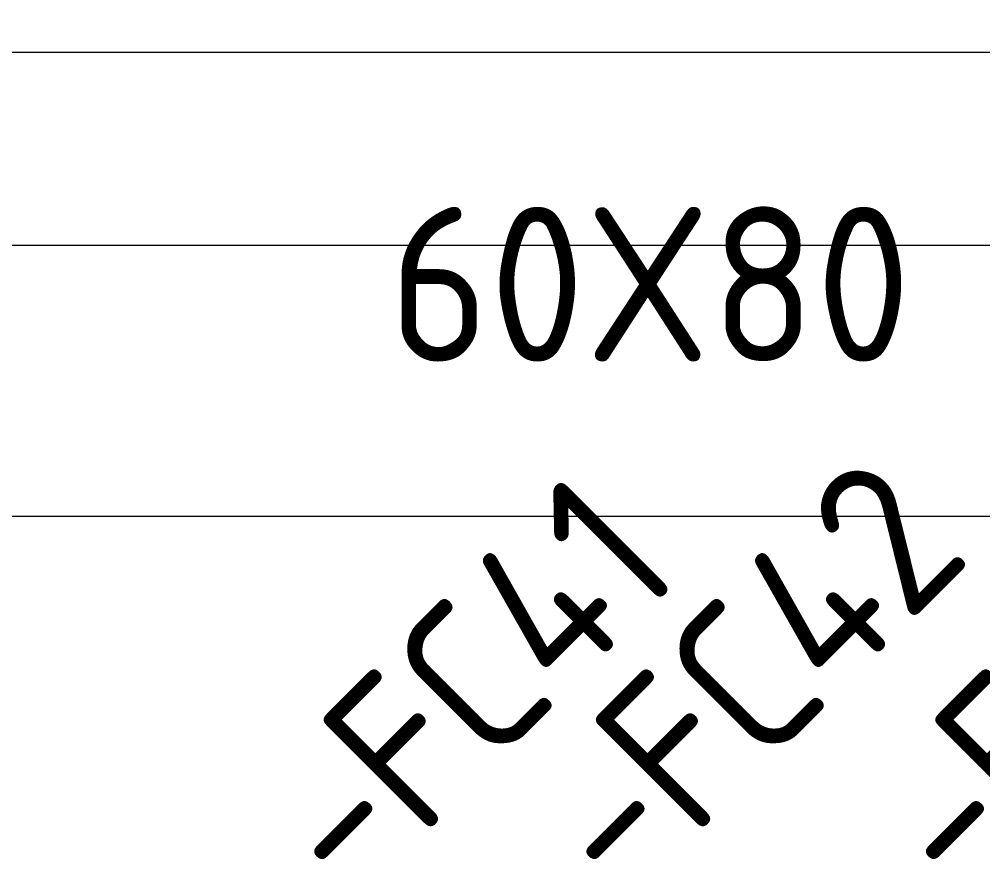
# Model space of a CAD drawing. Header units: millimetres. Extents: x 4134 to 7422, y 1400 to 3585.
# Drawn here: x 4596.2 to 4720.8, y 2646.1 to 2755 of the extents above; entities that cross this region are included whole.
import ezdxf

# ---------------------------------------------------------------- set-up
doc = ezdxf.new("R2010")
doc.units = ezdxf.units.MM
doc.layers.add('002-PI-Kabelska kanalica', color=150, linetype='Continuous')
doc.layers.add('SI-ORMAR-Tekst', color=7, linetype='Continuous', lineweight=5)
doc.styles.add('PI0', font='isocpeur.ttf', dxfattribs={"width": 0.9})

# ---------------------------------------------------------------- blocks, each defined once
blk = doc.blocks.new('*U537')
at = {"layer": '002-PI-Kabelska kanalica', "color": 0, "linetype": 'ByBlock', "lineweight": 0}
for p, q in [((-20, -100), (-20, 515)), ((40, -100), (40, 515))]:
    blk.add_line(p, q, dxfattribs=at)

msp = doc.modelspace()

# ---------------------------------------------------------------- linework, layer by layer
at = {"color": 0, "linetype": 'ByBlock', "lineweight": 0, "ltscale": 0.25}
msp.add_lwpolyline([(4348.214, 2918.218), (5016.288, 2918.218), (5016.288, 2725.778), (4348.213, 2725.778)], close=True, dxfattribs=at)

# ---------------------------------------------------------------- block references
at = {"layer": '002-PI-Kabelska kanalica', "color": 0, "linetype": 'ByBlock', "lineweight": 0, "rotation": 270}
msp.add_blockref('*U537', (4470.948, 2730.778), dxfattribs=at)

# ---------------------------------------------------------------- texts
at = {"color": 0, "linetype": 'ByBlock', "lineweight": 0, "insert": (4677.771, 2720.778), "char_height": 20, "width": 16.78721, "attachment_point": 5, "style": 'PI0'}
msp.add_mtext('60X80', dxfattribs=at)
at = {"layer": 'SI-ORMAR-Tekst', "color": 0, "linetype": 'ByBlock', "lineweight": 0, "style": 'PI0', "width": 0.9}
for s, p in [('-FC42', (4674.591, 2640.232)), ('-FC43', (4718.491, 2640.232)), ('-FC41', (4639.391, 2640.232))]:
    msp.add_text(s, height=20, rotation=45, dxfattribs=at).set_placement(p)

doc.saveas('drawing.dxf')
